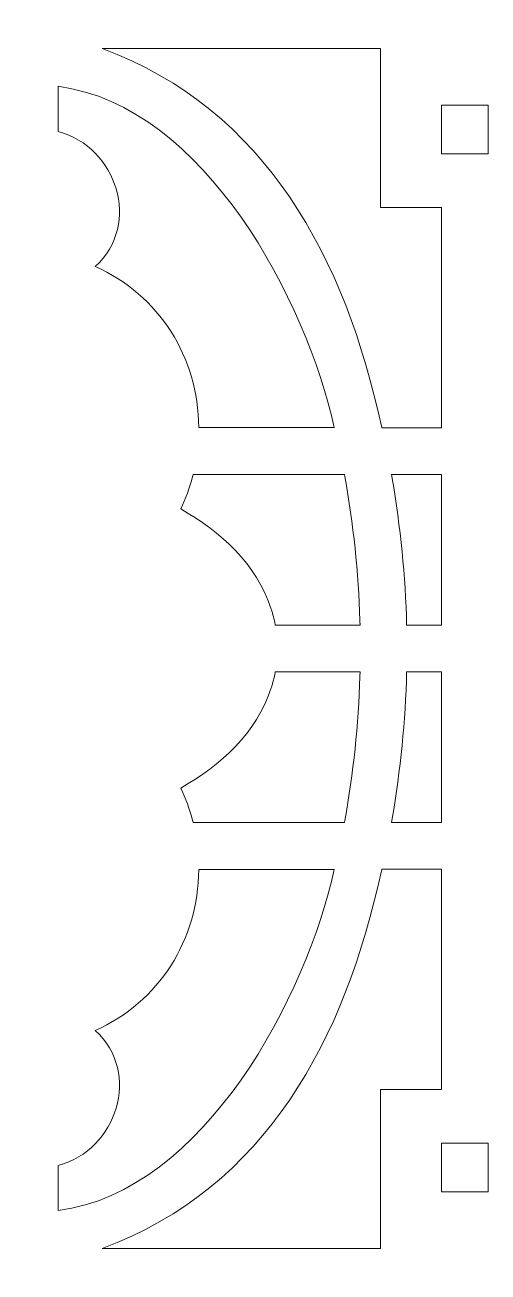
# Model space of a CAD drawing. Header units: centimetres. Extents: x -14.5 to -8.2, y -2.9 to 9.
# Drawn here: x -12.383 to -11.264, y 0.048 to 3.063 of the extents above; entities that cross this region are included whole.
import ezdxf

# ---------------------------------------------------------------- set-up
doc = ezdxf.new("R2010")
doc.units = ezdxf.units.CM
doc.header["$MEASUREMENT"] = 0
doc.layers.add('layer 1', color=7, linetype='Continuous')

msp = doc.modelspace()

# ---------------------------------------------------------------- linework, layer by layer
at = {"layer": 'layer 1', "color": 250, "lineweight": 9}
for points, knots in [([(-14.45908, 9.00076), (-14.45908, 9.00076), (-14.34683, 9.00076), (-14.34683, 9.00076), (-14.34683, 9.00076), (-14.34683, 9.00076), (-8.2929, 9.00076), (-8.2929, 9.00076), (-8.2929, 9.00076), (-8.2929, 9.00076), (-8.18065, 9.00076), (-8.18065, 9.00076), (-8.18065, 9.00076), (-8.18065, 9.00076), (-8.18065, 8.88851), (-8.18065, 8.88851), (-8.18065, 8.88851), (-8.18065, 8.88851), (-8.18065, -2.76204), (-8.18065, -2.76204), (-8.18065, -2.76204), (-8.18065, -2.76204), (-8.18065, -2.87429), (-8.18065, -2.87429), (-8.18065, -2.87429), (-8.18065, -2.87429), (-8.2929, -2.87429), (-8.2929, -2.87429), (-8.2929, -2.87429), (-8.2929, -2.87429), (-14.34683, -2.87429), (-14.34683, -2.87429), (-14.34683, -2.87429), (-14.34683, -2.87429), (-14.45908, -2.87429), (-14.45908, -2.87429), (-14.45908, -2.87429), (-14.45908, -2.87429), (-14.45908, -2.76204), (-14.45908, -2.76204), (-14.45908, -2.76204), (-14.45908, -2.76204), (-14.45908, 8.88851), (-14.45908, 8.88851), (-14.45908, 8.88851), (-14.45908, 8.88851), (-14.45908, 9.00076), (-14.45908, 9.00076)], [0, 0, 0, 0, 0.0769231, 0.0769231, 0.0769231, 0.0769231, 0.1538462, 0.1538462, 0.1538462, 0.1538462, 0.2307692, 0.2307692, 0.2307692, 0.2307692, 0.3076923, 0.3076923, 0.3076923, 0.3076923, 0.3846154, 0.3846154, 0.3846154, 0.3846154, 0.4615385, 0.4615385, 0.4615385, 0.4615385, 0.5384615, 0.5384615, 0.5384615, 0.5384615, 0.6153846, 0.6153846, 0.6153846, 0.6153846, 0.6923077, 0.6923077, 0.6923077, 0.6923077, 0.7692308, 0.7692308, 0.7692308, 0.7692308, 0.8461538, 0.8461538, 0.8461538, 0.8461538, 1, 1, 1, 1]), ([(-11.52373, 3.00662), (-11.52373, 3.00662), (-11.52373, 2.62271), (-11.52373, 2.62271), (-11.52373, 2.62271), (-11.52373, 2.62271), (-11.52373, 2.62271), (-11.52373, 2.62271), (-11.52373, 2.62271), (-11.52373, 2.62271), (-11.52373, 2.62167), (-11.52373, 2.62167), (-11.52373, 2.62167), (-11.52373, 2.62167), (-11.51779, 2.62167), (-11.51779, 2.62167), (-11.51779, 2.62167), (-11.51779, 2.62167), (-11.37616, 2.62167), (-11.37616, 2.62167), (-11.37616, 2.62167), (-11.37616, 2.62167), (-11.37616, 2.08907), (-11.37616, 2.08907), (-11.37616, 2.08907), (-11.37616, 2.08907), (-11.52053, 2.08907), (-11.52053, 2.08907), (-11.52053, 2.08907), (-11.52053, 2.08907), (-11.52053, 2.08907), (-11.52053, 2.08907), (-11.52053, 2.08907), (-11.52053, 2.08907), (-11.52063, 2.08941), (-11.52063, 2.08941), (-11.52063, 2.08941), (-11.52063, 2.08941), (-11.52064, 2.08941), (-11.52064, 2.08941), (-11.52064, 2.08941), (-11.52064, 2.08941), (-11.52071, 2.08977), (-11.52071, 2.08977), (-11.52071, 2.08977), (-11.52071, 2.08977), (-11.52072, 2.08974), (-11.52072, 2.08974), (-11.52072, 2.08974), (-11.52072, 2.08974), (-11.52079, 2.09008), (-11.52079, 2.09008), (-11.52079, 2.09008), (-11.60912, 2.50105), (-11.79974, 2.85789), (-12.19648, 3.00662), (-12.19648, 3.00662), (-12.19648, 3.00662), (-11.52373, 3.00662), (-11.52373, 3.00662)], [0, 0, 0, 0, 0.0625, 0.0625, 0.0625, 0.0625, 0.125, 0.125, 0.125, 0.125, 0.1875, 0.1875, 0.1875, 0.1875, 0.25, 0.25, 0.25, 0.25, 0.3125, 0.3125, 0.3125, 0.3125, 0.375, 0.375, 0.375, 0.375, 0.4375, 0.4375, 0.4375, 0.4375, 0.5, 0.5, 0.5, 0.5, 0.5625, 0.5625, 0.5625, 0.5625, 0.625, 0.625, 0.625, 0.625, 0.6875, 0.6875, 0.6875, 0.6875, 0.75, 0.75, 0.75, 0.75, 0.8125, 0.8125, 0.8125, 0.8125, 0.875, 0.875, 0.875, 0.875, 1, 1, 1, 1]), ([(-11.63532, 2.09008), (-11.70231, 2.3933), (-11.94718, 2.8674), (-12.30254, 2.91485), (-12.30254, 2.91485), (-12.30254, 2.91485), (-12.30254, 2.80595), (-12.30254, 2.80595), (-12.30254, 2.80595), (-12.16143, 2.76708), (-12.10034, 2.58265), (-12.2132, 2.47928), (-12.2132, 2.47928), (-12.2132, 2.47928), (-12.21318, 2.47927), (-12.21318, 2.47927), (-12.21318, 2.47927), (-12.05866, 2.41068), (-11.96416, 2.26003), (-11.96302, 2.09008), (-11.96302, 2.09008), (-11.96302, 2.09008), (-11.63532, 2.09008), (-11.63532, 2.09008)], [0, 0, 0, 0, 0.1428571, 0.1428571, 0.1428571, 0.1428571, 0.2857143, 0.2857143, 0.2857143, 0.2857143, 0.4285714, 0.4285714, 0.4285714, 0.4285714, 0.5714286, 0.5714286, 0.5714286, 0.5714286, 0.7142857, 0.7142857, 0.7142857, 0.7142857, 1, 1, 1, 1]), ([(-11.26366, 2.86948), (-11.26366, 2.86948), (-11.26366, 2.75186), (-11.26366, 2.75186), (-11.26366, 2.75186), (-11.26366, 2.75186), (-11.37609, 2.75186), (-11.37609, 2.75186), (-11.37609, 2.75186), (-11.37609, 2.75186), (-11.37609, 2.86948), (-11.37609, 2.86948), (-11.37609, 2.86948), (-11.37609, 2.86948), (-11.26366, 2.86948), (-11.26366, 2.86948)], [0, 0, 0, 0, 0.2, 0.2, 0.2, 0.2, 0.4, 0.4, 0.4, 0.4, 0.6, 0.6, 0.6, 0.6, 1, 1, 1, 1]), ([(-12.00661, 1.89326), (-11.90962, 1.83761), (-11.82322, 1.76087), (-11.78767, 1.6509), (-11.78767, 1.6509), (-11.78767, 1.6509), (-11.78766, 1.6509), (-11.78766, 1.6509), (-11.78766, 1.6509), (-11.78766, 1.6509), (-11.78726, 1.64965), (-11.78726, 1.64965), (-11.78726, 1.64965), (-11.78726, 1.64965), (-11.78724, 1.64965), (-11.78724, 1.64965), (-11.78724, 1.64965), (-11.78724, 1.64965), (-11.78631, 1.64651), (-11.78631, 1.64651), (-11.78631, 1.64651), (-11.78631, 1.64651), (-11.7863, 1.64653), (-11.7863, 1.64653), (-11.7863, 1.64653), (-11.7863, 1.64653), (-11.78613, 1.64593), (-11.78613, 1.64593), (-11.78613, 1.64593), (-11.78613, 1.64593), (-11.78611, 1.64592), (-11.78611, 1.64592), (-11.78611, 1.64592), (-11.78611, 1.64592), (-11.7861, 1.64587), (-11.7861, 1.64587), (-11.7861, 1.64587), (-11.7861, 1.64587), (-11.78609, 1.64588), (-11.78609, 1.64588), (-11.78609, 1.64588), (-11.78609, 1.64588), (-11.78502, 1.64214), (-11.78502, 1.64214), (-11.78502, 1.64214), (-11.78502, 1.64214), (-11.785, 1.64215), (-11.785, 1.64215), (-11.785, 1.64215), (-11.785, 1.64215), (-11.78486, 1.6416), (-11.78486, 1.6416), (-11.78486, 1.6416), (-11.78486, 1.6416), (-11.78485, 1.6416), (-11.78485, 1.6416), (-11.78485, 1.6416), (-11.78485, 1.6416), (-11.7837, 1.63745), (-11.7837, 1.63745), (-11.7837, 1.63745), (-11.7837, 1.63745), (-11.78369, 1.63745), (-11.78369, 1.63745), (-11.78369, 1.63745), (-11.78369, 1.63745), (-11.78358, 1.63697), (-11.78358, 1.63697), (-11.78358, 1.63697), (-11.78358, 1.63697), (-11.78356, 1.63696), (-11.78356, 1.63696), (-11.78356, 1.63696), (-11.78356, 1.63696), (-11.78234, 1.63228), (-11.78234, 1.63228), (-11.78234, 1.63228), (-11.78234, 1.63228), (-11.78233, 1.63228), (-11.78233, 1.63228), (-11.78233, 1.63228), (-11.78233, 1.63228), (-11.78231, 1.63219), (-11.78231, 1.63219), (-11.78231, 1.63219), (-11.78231, 1.63219), (-11.78231, 1.63219), (-11.78231, 1.63219), (-11.78231, 1.63219), (-11.78231, 1.63219), (-11.78155, 1.62912), (-11.78155, 1.62912), (-11.78155, 1.62912), (-11.78155, 1.62912), (-11.78154, 1.62912), (-11.78154, 1.62912), (-11.78154, 1.62912), (-11.78154, 1.62912), (-11.78141, 1.62854), (-11.78141, 1.62854), (-11.78141, 1.62854), (-11.78141, 1.62854), (-11.78141, 1.62854), (-11.78141, 1.62854), (-11.78141, 1.62854), (-11.78141, 1.62854), (-11.78019, 1.62322), (-11.78019, 1.62322), (-11.78019, 1.62322), (-11.78019, 1.62322), (-11.78017, 1.62322), (-11.78017, 1.62322), (-11.78017, 1.62322), (-11.78017, 1.62322), (-11.78006, 1.62265), (-11.78006, 1.62265), (-11.78006, 1.62265), (-11.78006, 1.62265), (-11.78004, 1.62268), (-11.78004, 1.62268), (-11.78004, 1.62268), (-11.78004, 1.62268), (-11.77931, 1.61913), (-11.77931, 1.61913), (-11.77931, 1.61913), (-11.77931, 1.61913), (-11.7793, 1.61913), (-11.7793, 1.61913), (-11.7793, 1.61913), (-11.7793, 1.61913), (-11.7792, 1.61856), (-11.7792, 1.61856), (-11.7792, 1.61856), (-11.7792, 1.61856), (-11.77919, 1.61856), (-11.77919, 1.61856), (-11.77919, 1.61856), (-11.77919, 1.61856), (-11.77905, 1.61788), (-11.77905, 1.61788), (-11.77905, 1.61788), (-11.77905, 1.61788), (-11.77904, 1.61788), (-11.77904, 1.61788), (-11.77904, 1.61788), (-11.77904, 1.61788), (-11.77837, 1.61442), (-11.77837, 1.61442), (-11.77837, 1.61442), (-11.77837, 1.61442), (-11.77835, 1.61442), (-11.77835, 1.61442), (-11.77835, 1.61442), (-11.77835, 1.61442), (-11.77799, 1.6125), (-11.77799, 1.6125), (-11.77799, 1.6125), (-11.77799, 1.6125), (-11.77798, 1.6125), (-11.77798, 1.6125), (-11.77798, 1.6125), (-11.77798, 1.6125), (-11.77796, 1.6125), (-11.77796, 1.6125), (-11.77796, 1.6125), (-11.77796, 1.6125), (-11.57306, 1.6125), (-11.57306, 1.6125), (-11.57306, 1.6125), (-11.57306, 1.6125), (-11.57319, 1.6174), (-11.57319, 1.6174), (-11.57319, 1.6174), (-11.57319, 1.6174), (-11.57321, 1.6174), (-11.57321, 1.6174), (-11.57321, 1.6174), (-11.57321, 1.6174), (-11.57321, 1.6174), (-11.57321, 1.6174), (-11.57321, 1.6174), (-11.57321, 1.6174), (-11.57321, 1.61742), (-11.57321, 1.61742), (-11.57321, 1.61742), (-11.57321, 1.61742), (-11.57334, 1.62335), (-11.57334, 1.62335), (-11.57334, 1.62335), (-11.57334, 1.62335), (-11.57335, 1.62335), (-11.57335, 1.62335), (-11.57335, 1.62335), (-11.57335, 1.62335), (-11.57336, 1.62335), (-11.57336, 1.62335), (-11.57336, 1.62335), (-11.57336, 1.62335), (-11.57336, 1.62337), (-11.57336, 1.62337), (-11.57336, 1.62337), (-11.5767, 1.74026), (-11.5894, 1.85693), (-11.60973, 1.97137), (-11.60973, 1.97137), (-11.60973, 1.97137), (-11.60975, 1.97137), (-11.60975, 1.97137), (-11.60975, 1.97137), (-11.60975, 1.97137), (-11.60975, 1.97137), (-11.60975, 1.97137), (-11.60975, 1.97137), (-11.60975, 1.97137), (-11.60976, 1.97137), (-11.60976, 1.97137), (-11.60976, 1.97137), (-11.60976, 1.97137), (-11.61071, 1.97682), (-11.61071, 1.97682), (-11.61071, 1.97682), (-11.61071, 1.97682), (-11.61074, 1.97682), (-11.61074, 1.97682), (-11.61074, 1.97682), (-11.61074, 1.97682), (-11.61074, 1.97682), (-11.61074, 1.97682), (-11.61074, 1.97682), (-11.61074, 1.97682), (-11.61075, 1.97682), (-11.61075, 1.97682), (-11.61075, 1.97682), (-11.61075, 1.97682), (-11.97641, 1.97682), (-11.97641, 1.97682), (-11.97641, 1.97682), (-11.97641, 1.97682), (-11.97642, 1.97682), (-11.97642, 1.97682), (-11.97642, 1.97682), (-11.97642, 1.97682), (-11.97677, 1.97544), (-11.97677, 1.97544), (-11.97677, 1.97544), (-11.97677, 1.97544), (-11.97678, 1.97544), (-11.97678, 1.97544), (-11.97678, 1.97544), (-11.97678, 1.97544), (-11.97712, 1.97407), (-11.97712, 1.97407), (-11.97712, 1.97407), (-11.97712, 1.97407), (-11.97713, 1.97407), (-11.97713, 1.97407), (-11.97713, 1.97407), (-11.97713, 1.97407), (-11.97748, 1.97269), (-11.97748, 1.97269), (-11.97748, 1.97269), (-11.97748, 1.97269), (-11.97749, 1.97269), (-11.97749, 1.97269), (-11.97749, 1.97269), (-11.97749, 1.97269), (-11.97782, 1.97134), (-11.97782, 1.97134), (-11.97782, 1.97134), (-11.97782, 1.97134), (-11.97783, 1.97134), (-11.97783, 1.97134), (-11.97783, 1.97134), (-11.98479, 1.94459), (-11.99462, 1.91826), (-12.00661, 1.89326)], [0, 0, 0, 0, 0.0142857, 0.0142857, 0.0142857, 0.0142857, 0.0285714, 0.0285714, 0.0285714, 0.0285714, 0.0428571, 0.0428571, 0.0428571, 0.0428571, 0.0571429, 0.0571429, 0.0571429, 0.0571429, 0.0714286, 0.0714286, 0.0714286, 0.0714286, 0.0857143, 0.0857143, 0.0857143, 0.0857143, 0.1, 0.1, 0.1, 0.1, 0.1142857, 0.1142857, 0.1142857, 0.1142857, 0.1285714, 0.1285714, 0.1285714, 0.1285714, 0.1428571, 0.1428571, 0.1428571, 0.1428571, 0.1571429, 0.1571429, 0.1571429, 0.1571429, 0.1714286, 0.1714286, 0.1714286, 0.1714286, 0.1857143, 0.1857143, 0.1857143, 0.1857143, 0.2, 0.2, 0.2, 0.2, 0.2142857, 0.2142857, 0.2142857, 0.2142857, 0.2285714, 0.2285714, 0.2285714, 0.2285714, 0.2428571, 0.2428571, 0.2428571, 0.2428571, 0.2571429, 0.2571429, 0.2571429, 0.2571429, 0.2714286, 0.2714286, 0.2714286, 0.2714286, 0.2857143, 0.2857143, 0.2857143, 0.2857143, 0.3, 0.3, 0.3, 0.3, 0.3142857, 0.3142857, 0.3142857, 0.3142857, 0.3285714, 0.3285714, 0.3285714, 0.3285714, 0.3428571, 0.3428571, 0.3428571, 0.3428571, 0.3571429, 0.3571429, 0.3571429, 0.3571429, 0.3714286, 0.3714286, 0.3714286, 0.3714286, 0.3857143, 0.3857143, 0.3857143, 0.3857143, 0.4, 0.4, 0.4, 0.4, 0.4142857, 0.4142857, 0.4142857, 0.4142857, 0.4285714, 0.4285714, 0.4285714, 0.4285714, 0.4428571, 0.4428571, 0.4428571, 0.4428571, 0.4571429, 0.4571429, 0.4571429, 0.4571429, 0.4714286, 0.4714286, 0.4714286, 0.4714286, 0.4857143, 0.4857143, 0.4857143, 0.4857143, 0.5, 0.5, 0.5, 0.5, 0.5142857, 0.5142857, 0.5142857, 0.5142857, 0.5285714, 0.5285714, 0.5285714, 0.5285714, 0.5428571, 0.5428571, 0.5428571, 0.5428571, 0.5571429, 0.5571429, 0.5571429, 0.5571429, 0.5714286, 0.5714286, 0.5714286, 0.5714286, 0.5857143, 0.5857143, 0.5857143, 0.5857143, 0.6, 0.6, 0.6, 0.6, 0.6142857, 0.6142857, 0.6142857, 0.6142857, 0.6285714, 0.6285714, 0.6285714, 0.6285714, 0.6428571, 0.6428571, 0.6428571, 0.6428571, 0.6571429, 0.6571429, 0.6571429, 0.6571429, 0.6714286, 0.6714286, 0.6714286, 0.6714286, 0.6857143, 0.6857143, 0.6857143, 0.6857143, 0.7, 0.7, 0.7, 0.7, 0.7142857, 0.7142857, 0.7142857, 0.7142857, 0.7285714, 0.7285714, 0.7285714, 0.7285714, 0.7428571, 0.7428571, 0.7428571, 0.7428571, 0.7571429, 0.7571429, 0.7571429, 0.7571429, 0.7714286, 0.7714286, 0.7714286, 0.7714286, 0.7857143, 0.7857143, 0.7857143, 0.7857143, 0.8, 0.8, 0.8, 0.8, 0.8142857, 0.8142857, 0.8142857, 0.8142857, 0.8285714, 0.8285714, 0.8285714, 0.8285714, 0.8428571, 0.8428571, 0.8428571, 0.8428571, 0.8571429, 0.8571429, 0.8571429, 0.8571429, 0.8714286, 0.8714286, 0.8714286, 0.8714286, 0.8857143, 0.8857143, 0.8857143, 0.8857143, 0.9, 0.9, 0.9, 0.9, 0.9142857, 0.9142857, 0.9142857, 0.9142857, 0.9285714, 0.9285714, 0.9285714, 0.9285714, 0.9428571, 0.9428571, 0.9428571, 0.9428571, 0.9571429, 0.9571429, 0.9571429, 0.9571429, 0.9714286, 0.9714286, 0.9714286, 0.9714286, 1, 1, 1, 1]), ([(-11.46046, 1.6125), (-11.46046, 1.6125), (-11.46045, 1.6125), (-11.46045, 1.6125), (-11.46045, 1.6125), (-11.46045, 1.6125), (-11.37616, 1.6125), (-11.37616, 1.6125), (-11.37616, 1.6125), (-11.37616, 1.6125), (-11.37616, 1.97683), (-11.37616, 1.97683), (-11.37616, 1.97683), (-11.37616, 1.97683), (-11.49688, 1.97682), (-11.49688, 1.97682), (-11.49688, 1.97682), (-11.49688, 1.97682), (-11.49613, 1.97238), (-11.49613, 1.97238), (-11.49613, 1.97238), (-11.49613, 1.97238), (-11.49612, 1.97238), (-11.49612, 1.97238), (-11.49612, 1.97238), (-11.49612, 1.97238), (-11.4961, 1.97238), (-11.4961, 1.97238), (-11.4961, 1.97238), (-11.4961, 1.97238), (-11.4961, 1.97238), (-11.4961, 1.97238), (-11.4961, 1.97238), (-11.4961, 1.97238), (-11.49515, 1.96691), (-11.49515, 1.96691), (-11.49515, 1.96691), (-11.49515, 1.96691), (-11.49514, 1.96691), (-11.49514, 1.96691), (-11.49514, 1.96691), (-11.49514, 1.96691), (-11.49513, 1.96691), (-11.49513, 1.96691), (-11.49513, 1.96691), (-11.49513, 1.96691), (-11.49512, 1.96691), (-11.49512, 1.96691), (-11.49512, 1.96691), (-11.47569, 1.84981), (-11.46338, 1.73109), (-11.46046, 1.6125)], [0, 0, 0, 0, 0.0714286, 0.0714286, 0.0714286, 0.0714286, 0.1428571, 0.1428571, 0.1428571, 0.1428571, 0.2142857, 0.2142857, 0.2142857, 0.2142857, 0.2857143, 0.2857143, 0.2857143, 0.2857143, 0.3571429, 0.3571429, 0.3571429, 0.3571429, 0.4285714, 0.4285714, 0.4285714, 0.4285714, 0.5, 0.5, 0.5, 0.5, 0.5714286, 0.5714286, 0.5714286, 0.5714286, 0.6428571, 0.6428571, 0.6428571, 0.6428571, 0.7142857, 0.7142857, 0.7142857, 0.7142857, 0.7857143, 0.7857143, 0.7857143, 0.7857143, 0.8571429, 0.8571429, 0.8571429, 0.8571429, 1, 1, 1, 1]), ([(-12.00661, 1.21846), (-11.90962, 1.2741), (-11.82321, 1.35086), (-11.78767, 1.46081), (-11.78767, 1.46081), (-11.78767, 1.46081), (-11.78765, 1.46082), (-11.78765, 1.46082), (-11.78765, 1.46082), (-11.78765, 1.46082), (-11.78726, 1.46207), (-11.78726, 1.46207), (-11.78726, 1.46207), (-11.78726, 1.46207), (-11.78724, 1.46207), (-11.78724, 1.46207), (-11.78724, 1.46207), (-11.78724, 1.46207), (-11.78631, 1.4652), (-11.78631, 1.4652), (-11.78631, 1.4652), (-11.78631, 1.4652), (-11.7863, 1.4652), (-11.7863, 1.4652), (-11.7863, 1.4652), (-11.7863, 1.4652), (-11.78613, 1.46578), (-11.78613, 1.46578), (-11.78613, 1.46578), (-11.78613, 1.46578), (-11.78611, 1.4658), (-11.78611, 1.4658), (-11.78611, 1.4658), (-11.78611, 1.4658), (-11.78609, 1.46587), (-11.78609, 1.46587), (-11.78609, 1.46587), (-11.78609, 1.46587), (-11.78609, 1.46587), (-11.78609, 1.46587), (-11.78609, 1.46587), (-11.78609, 1.46587), (-11.78502, 1.46959), (-11.78502, 1.46959), (-11.78502, 1.46959), (-11.78502, 1.46959), (-11.785, 1.46959), (-11.785, 1.46959), (-11.785, 1.46959), (-11.785, 1.46959), (-11.78486, 1.47013), (-11.78486, 1.47013), (-11.78486, 1.47013), (-11.78486, 1.47013), (-11.78485, 1.47013), (-11.78485, 1.47013), (-11.78485, 1.47013), (-11.78485, 1.47013), (-11.7837, 1.47427), (-11.7837, 1.47427), (-11.7837, 1.47427), (-11.7837, 1.47427), (-11.78369, 1.47427), (-11.78369, 1.47427), (-11.78369, 1.47427), (-11.78369, 1.47427), (-11.78358, 1.47477), (-11.78358, 1.47477), (-11.78358, 1.47477), (-11.78358, 1.47477), (-11.78356, 1.47476), (-11.78356, 1.47476), (-11.78356, 1.47476), (-11.78356, 1.47476), (-11.78234, 1.47945), (-11.78234, 1.47945), (-11.78234, 1.47945), (-11.78234, 1.47945), (-11.78233, 1.47945), (-11.78233, 1.47945), (-11.78233, 1.47945), (-11.78233, 1.47945), (-11.78231, 1.47953), (-11.78231, 1.47953), (-11.78231, 1.47953), (-11.78231, 1.47953), (-11.78231, 1.47953), (-11.78231, 1.47953), (-11.78231, 1.47953), (-11.78231, 1.47953), (-11.78155, 1.4826), (-11.78155, 1.4826), (-11.78155, 1.4826), (-11.78155, 1.4826), (-11.78154, 1.4826), (-11.78154, 1.4826), (-11.78154, 1.4826), (-11.78154, 1.4826), (-11.78143, 1.48318), (-11.78143, 1.48318), (-11.78143, 1.48318), (-11.78143, 1.48318), (-11.78141, 1.48318), (-11.78141, 1.48318), (-11.78141, 1.48318), (-11.78141, 1.48318), (-11.78019, 1.48851), (-11.78019, 1.48851), (-11.78019, 1.48851), (-11.78019, 1.48851), (-11.78018, 1.48851), (-11.78018, 1.48851), (-11.78018, 1.48851), (-11.78018, 1.48851), (-11.78006, 1.48908), (-11.78006, 1.48908), (-11.78006, 1.48908), (-11.78006, 1.48908), (-11.78004, 1.48908), (-11.78004, 1.48908), (-11.78004, 1.48908), (-11.78004, 1.48908), (-11.77933, 1.4926), (-11.77933, 1.4926), (-11.77933, 1.4926), (-11.77933, 1.4926), (-11.77931, 1.4926), (-11.77931, 1.4926), (-11.77931, 1.4926), (-11.77931, 1.4926), (-11.7792, 1.49316), (-11.7792, 1.49316), (-11.7792, 1.49316), (-11.7792, 1.49316), (-11.77919, 1.49316), (-11.77919, 1.49316), (-11.77919, 1.49316), (-11.77919, 1.49316), (-11.77905, 1.49385), (-11.77905, 1.49385), (-11.77905, 1.49385), (-11.77905, 1.49385), (-11.77904, 1.49385), (-11.77904, 1.49385), (-11.77904, 1.49385), (-11.77904, 1.49385), (-11.77837, 1.4973), (-11.77837, 1.4973), (-11.77837, 1.4973), (-11.77837, 1.4973), (-11.77835, 1.4973), (-11.77835, 1.4973), (-11.77835, 1.4973), (-11.77835, 1.4973), (-11.77799, 1.49923), (-11.77799, 1.49923), (-11.77799, 1.49923), (-11.77799, 1.49923), (-11.77795, 1.49923), (-11.77795, 1.49923), (-11.77795, 1.49923), (-11.77795, 1.49923), (-11.77796, 1.49924), (-11.77796, 1.49924), (-11.77796, 1.49924), (-11.77796, 1.49924), (-11.57306, 1.49922), (-11.57306, 1.49922), (-11.57306, 1.49922), (-11.57306, 1.49922), (-11.57319, 1.49433), (-11.57319, 1.49433), (-11.57319, 1.49433), (-11.57319, 1.49433), (-11.57319, 1.49433), (-11.57319, 1.49433), (-11.57319, 1.49433), (-11.57319, 1.49433), (-11.57321, 1.49433), (-11.57321, 1.49433), (-11.57321, 1.49433), (-11.57321, 1.49433), (-11.57321, 1.49431), (-11.57321, 1.49431), (-11.57321, 1.49431), (-11.57321, 1.49431), (-11.57334, 1.48838), (-11.57334, 1.48838), (-11.57334, 1.48838), (-11.57334, 1.48838), (-11.57335, 1.48838), (-11.57335, 1.48838), (-11.57335, 1.48838), (-11.57335, 1.48838), (-11.57336, 1.48838), (-11.57336, 1.48838), (-11.57336, 1.48838), (-11.57336, 1.48838), (-11.57336, 1.48836), (-11.57336, 1.48836), (-11.57336, 1.48836), (-11.57668, 1.37146), (-11.5894, 1.2548), (-11.60973, 1.14036), (-11.60973, 1.14036), (-11.60973, 1.14036), (-11.60975, 1.14036), (-11.60975, 1.14036), (-11.60975, 1.14036), (-11.60975, 1.14036), (-11.60975, 1.14036), (-11.60975, 1.14036), (-11.60975, 1.14036), (-11.60975, 1.14036), (-11.60976, 1.14036), (-11.60976, 1.14036), (-11.60976, 1.14036), (-11.60976, 1.14036), (-11.61071, 1.13491), (-11.61071, 1.13491), (-11.61071, 1.13491), (-11.61071, 1.13491), (-11.61074, 1.13491), (-11.61074, 1.13491), (-11.61074, 1.13491), (-11.61074, 1.13491), (-11.61074, 1.13491), (-11.61074, 1.13491), (-11.61074, 1.13491), (-11.61074, 1.13491), (-11.61075, 1.13491), (-11.61075, 1.13491), (-11.61075, 1.13491), (-11.61075, 1.13491), (-11.97642, 1.13491), (-11.97642, 1.13491), (-11.97642, 1.13491), (-11.97642, 1.13491), (-11.97642, 1.13491), (-11.97642, 1.13491), (-11.97642, 1.13491), (-11.97642, 1.13491), (-11.97677, 1.13628), (-11.97677, 1.13628), (-11.97677, 1.13628), (-11.97677, 1.13628), (-11.97678, 1.13628), (-11.97678, 1.13628), (-11.97678, 1.13628), (-11.97678, 1.13628), (-11.97712, 1.13766), (-11.97712, 1.13766), (-11.97712, 1.13766), (-11.97712, 1.13766), (-11.97713, 1.13766), (-11.97713, 1.13766), (-11.97713, 1.13766), (-11.97713, 1.13766), (-11.97748, 1.13905), (-11.97748, 1.13905), (-11.97748, 1.13905), (-11.97748, 1.13905), (-11.97749, 1.13903), (-11.97749, 1.13903), (-11.97749, 1.13903), (-11.97749, 1.13903), (-11.9778, 1.14038), (-11.9778, 1.14038), (-11.9778, 1.14038), (-11.9778, 1.14038), (-11.97782, 1.14042), (-11.97782, 1.14042), (-11.97782, 1.14042), (-11.98479, 1.16714), (-11.99462, 1.19347), (-12.00661, 1.21846)], [0, 0, 0, 0, 0.0142857, 0.0142857, 0.0142857, 0.0142857, 0.0285714, 0.0285714, 0.0285714, 0.0285714, 0.0428571, 0.0428571, 0.0428571, 0.0428571, 0.0571429, 0.0571429, 0.0571429, 0.0571429, 0.0714286, 0.0714286, 0.0714286, 0.0714286, 0.0857143, 0.0857143, 0.0857143, 0.0857143, 0.1, 0.1, 0.1, 0.1, 0.1142857, 0.1142857, 0.1142857, 0.1142857, 0.1285714, 0.1285714, 0.1285714, 0.1285714, 0.1428571, 0.1428571, 0.1428571, 0.1428571, 0.1571429, 0.1571429, 0.1571429, 0.1571429, 0.1714286, 0.1714286, 0.1714286, 0.1714286, 0.1857143, 0.1857143, 0.1857143, 0.1857143, 0.2, 0.2, 0.2, 0.2, 0.2142857, 0.2142857, 0.2142857, 0.2142857, 0.2285714, 0.2285714, 0.2285714, 0.2285714, 0.2428571, 0.2428571, 0.2428571, 0.2428571, 0.2571429, 0.2571429, 0.2571429, 0.2571429, 0.2714286, 0.2714286, 0.2714286, 0.2714286, 0.2857143, 0.2857143, 0.2857143, 0.2857143, 0.3, 0.3, 0.3, 0.3, 0.3142857, 0.3142857, 0.3142857, 0.3142857, 0.3285714, 0.3285714, 0.3285714, 0.3285714, 0.3428571, 0.3428571, 0.3428571, 0.3428571, 0.3571429, 0.3571429, 0.3571429, 0.3571429, 0.3714286, 0.3714286, 0.3714286, 0.3714286, 0.3857143, 0.3857143, 0.3857143, 0.3857143, 0.4, 0.4, 0.4, 0.4, 0.4142857, 0.4142857, 0.4142857, 0.4142857, 0.4285714, 0.4285714, 0.4285714, 0.4285714, 0.4428571, 0.4428571, 0.4428571, 0.4428571, 0.4571429, 0.4571429, 0.4571429, 0.4571429, 0.4714286, 0.4714286, 0.4714286, 0.4714286, 0.4857143, 0.4857143, 0.4857143, 0.4857143, 0.5, 0.5, 0.5, 0.5, 0.5142857, 0.5142857, 0.5142857, 0.5142857, 0.5285714, 0.5285714, 0.5285714, 0.5285714, 0.5428571, 0.5428571, 0.5428571, 0.5428571, 0.5571429, 0.5571429, 0.5571429, 0.5571429, 0.5714286, 0.5714286, 0.5714286, 0.5714286, 0.5857143, 0.5857143, 0.5857143, 0.5857143, 0.6, 0.6, 0.6, 0.6, 0.6142857, 0.6142857, 0.6142857, 0.6142857, 0.6285714, 0.6285714, 0.6285714, 0.6285714, 0.6428571, 0.6428571, 0.6428571, 0.6428571, 0.6571429, 0.6571429, 0.6571429, 0.6571429, 0.6714286, 0.6714286, 0.6714286, 0.6714286, 0.6857143, 0.6857143, 0.6857143, 0.6857143, 0.7, 0.7, 0.7, 0.7, 0.7142857, 0.7142857, 0.7142857, 0.7142857, 0.7285714, 0.7285714, 0.7285714, 0.7285714, 0.7428571, 0.7428571, 0.7428571, 0.7428571, 0.7571429, 0.7571429, 0.7571429, 0.7571429, 0.7714286, 0.7714286, 0.7714286, 0.7714286, 0.7857143, 0.7857143, 0.7857143, 0.7857143, 0.8, 0.8, 0.8, 0.8, 0.8142857, 0.8142857, 0.8142857, 0.8142857, 0.8285714, 0.8285714, 0.8285714, 0.8285714, 0.8428571, 0.8428571, 0.8428571, 0.8428571, 0.8571429, 0.8571429, 0.8571429, 0.8571429, 0.8714286, 0.8714286, 0.8714286, 0.8714286, 0.8857143, 0.8857143, 0.8857143, 0.8857143, 0.9, 0.9, 0.9, 0.9, 0.9142857, 0.9142857, 0.9142857, 0.9142857, 0.9285714, 0.9285714, 0.9285714, 0.9285714, 0.9428571, 0.9428571, 0.9428571, 0.9428571, 0.9571429, 0.9571429, 0.9571429, 0.9571429, 0.9714286, 0.9714286, 0.9714286, 0.9714286, 1, 1, 1, 1]), ([(-11.46046, 1.49922), (-11.46046, 1.49922), (-11.46045, 1.49923), (-11.46045, 1.49923), (-11.46045, 1.49923), (-11.46045, 1.49923), (-11.37616, 1.49923), (-11.37616, 1.49923), (-11.37616, 1.49923), (-11.37616, 1.49923), (-11.37616, 1.13487), (-11.37616, 1.13487), (-11.37616, 1.13487), (-11.37616, 1.13487), (-11.49688, 1.13491), (-11.49688, 1.13491), (-11.49688, 1.13491), (-11.49688, 1.13491), (-11.49614, 1.13935), (-11.49614, 1.13935), (-11.49614, 1.13935), (-11.49614, 1.13935), (-11.49613, 1.13935), (-11.49613, 1.13935), (-11.49613, 1.13935), (-11.49613, 1.13935), (-11.49612, 1.13934), (-11.49612, 1.13934), (-11.49612, 1.13934), (-11.49612, 1.13934), (-11.4961, 1.13935), (-11.4961, 1.13935), (-11.4961, 1.13935), (-11.4961, 1.13935), (-11.49515, 1.14482), (-11.49515, 1.14482), (-11.49515, 1.14482), (-11.49515, 1.14482), (-11.49514, 1.14483), (-11.49514, 1.14483), (-11.49514, 1.14483), (-11.49514, 1.14483), (-11.49513, 1.14482), (-11.49513, 1.14482), (-11.49513, 1.14482), (-11.49513, 1.14482), (-11.49512, 1.14481), (-11.49512, 1.14481), (-11.49512, 1.14481), (-11.47569, 1.26192), (-11.46338, 1.38064), (-11.46046, 1.49922)], [0, 0, 0, 0, 0.0714286, 0.0714286, 0.0714286, 0.0714286, 0.1428571, 0.1428571, 0.1428571, 0.1428571, 0.2142857, 0.2142857, 0.2142857, 0.2142857, 0.2857143, 0.2857143, 0.2857143, 0.2857143, 0.3571429, 0.3571429, 0.3571429, 0.3571429, 0.4285714, 0.4285714, 0.4285714, 0.4285714, 0.5, 0.5, 0.5, 0.5, 0.5714286, 0.5714286, 0.5714286, 0.5714286, 0.6428571, 0.6428571, 0.6428571, 0.6428571, 0.7142857, 0.7142857, 0.7142857, 0.7142857, 0.7857143, 0.7857143, 0.7857143, 0.7857143, 0.8571429, 0.8571429, 0.8571429, 0.8571429, 1, 1, 1, 1]), ([(-11.63532, 1.02165), (-11.70231, 0.71843), (-11.94718, 0.24431), (-12.30254, 0.19688), (-12.30254, 0.19688), (-12.30254, 0.19688), (-12.30254, 0.30579), (-12.30254, 0.30579), (-12.30254, 0.30579), (-12.16142, 0.34465), (-12.10034, 0.52909), (-12.2132, 0.63245), (-12.2132, 0.63245), (-12.2132, 0.63245), (-12.21318, 0.63246), (-12.21318, 0.63246), (-12.21318, 0.63246), (-12.05863, 0.70103), (-11.96415, 0.8517), (-11.96302, 1.02165), (-11.96302, 1.02165), (-11.96302, 1.02165), (-11.63532, 1.02165), (-11.63532, 1.02165)], [0, 0, 0, 0, 0.1428571, 0.1428571, 0.1428571, 0.1428571, 0.2857143, 0.2857143, 0.2857143, 0.2857143, 0.4285714, 0.4285714, 0.4285714, 0.4285714, 0.5714286, 0.5714286, 0.5714286, 0.5714286, 0.7142857, 0.7142857, 0.7142857, 0.7142857, 1, 1, 1, 1]), ([(-11.51781, 0.49005), (-11.51781, 0.49005), (-11.52374, 0.49005), (-11.52374, 0.49005), (-11.52374, 0.49005), (-11.52374, 0.49005), (-11.52374, 0.10508), (-11.52374, 0.10508), (-11.52374, 0.10508), (-11.52374, 0.10508), (-12.19652, 0.10509), (-12.19652, 0.10509), (-12.19652, 0.10509), (-11.79975, 0.25381), (-11.60914, 0.61067), (-11.52079, 1.02165), (-11.52079, 1.02165), (-11.52079, 1.02165), (-11.52071, 1.02199), (-11.52071, 1.02199), (-11.52071, 1.02199), (-11.52071, 1.02199), (-11.52069, 1.02199), (-11.52069, 1.02199), (-11.52069, 1.02199), (-11.52069, 1.02199), (-11.52064, 1.02233), (-11.52064, 1.02233), (-11.52064, 1.02233), (-11.52064, 1.02233), (-11.52063, 1.02233), (-11.52063, 1.02233), (-11.52063, 1.02233), (-11.52063, 1.02233), (-11.52053, 1.02265), (-11.52053, 1.02265), (-11.52053, 1.02265), (-11.52053, 1.02265), (-11.52053, 1.02265), (-11.52053, 1.02265), (-11.52053, 1.02265), (-11.52053, 1.02265), (-11.37616, 1.02265), (-11.37616, 1.02265), (-11.37616, 1.02265), (-11.37616, 1.02265), (-11.37616, 0.49005), (-11.37616, 0.49005), (-11.37616, 0.49005), (-11.37616, 0.49005), (-11.51781, 0.49005), (-11.51781, 0.49005)], [0, 0, 0, 0, 0.0714286, 0.0714286, 0.0714286, 0.0714286, 0.1428571, 0.1428571, 0.1428571, 0.1428571, 0.2142857, 0.2142857, 0.2142857, 0.2142857, 0.2857143, 0.2857143, 0.2857143, 0.2857143, 0.3571429, 0.3571429, 0.3571429, 0.3571429, 0.4285714, 0.4285714, 0.4285714, 0.4285714, 0.5, 0.5, 0.5, 0.5, 0.5714286, 0.5714286, 0.5714286, 0.5714286, 0.6428571, 0.6428571, 0.6428571, 0.6428571, 0.7142857, 0.7142857, 0.7142857, 0.7142857, 0.7857143, 0.7857143, 0.7857143, 0.7857143, 0.8571429, 0.8571429, 0.8571429, 0.8571429, 1, 1, 1, 1]), ([(-11.37609, 0.24226), (-11.37609, 0.24226), (-11.26366, 0.24223), (-11.26366, 0.24223), (-11.26366, 0.24223), (-11.26366, 0.24223), (-11.26366, 0.35985), (-11.26366, 0.35985), (-11.26366, 0.35985), (-11.26366, 0.35985), (-11.3761, 0.35985), (-11.3761, 0.35985), (-11.3761, 0.35985), (-11.3761, 0.35985), (-11.37609, 0.24226), (-11.37609, 0.24226)], [0, 0, 0, 0, 0.2, 0.2, 0.2, 0.2, 0.4, 0.4, 0.4, 0.4, 0.6, 0.6, 0.6, 0.6, 1, 1, 1, 1])]:
    msp.add_open_spline(points, degree=3, knots=knots, dxfattribs=at)

doc.saveas('drawing.dxf')
